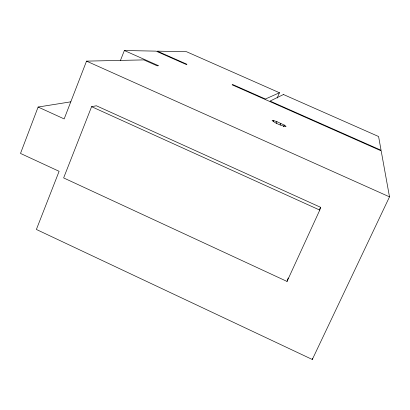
<?xml version="1.0" encoding="UTF-8"?>
<svg xmlns="http://www.w3.org/2000/svg" width="410" height="410" viewBox="0 0 410 410"><rect width="100%" height="100%" fill="white"/><g stroke="black" fill="none" stroke-linecap="round" stroke-linejoin="round"><path stroke-width="0.61" d="M70.858 101.823L38.115 107.036L20.5 153.432L59.112 171.303L36.382 229.467L312.302 359.483L312.507 358.268M319.774 210.089L320.569 207.296L96.386 105.775L91.599 106.677L63.637 177.919L287.026 281.439L319.774 210.089L91.599 106.677M287.026 281.439L288.194 277.995M120.376 60.618L124.368 50.517L158.588 65.733L157.148 65.805L143.859 59.896L86.53 61.131L64.165 118.92L38.115 107.036M277.175 98.01L279.466 92.752L186.529 51.721L157.337 51.153L186.95 64.273L185.879 64.329L156.092 51.132L124.368 50.517M273.142 121.688L273.634 120.56L276.893 121.662L284.238 125.076L286.031 126.331L285.632 126.695C280.906 125.311 275.756 123.712 272.076 120.391L273.634 120.56M276.161 123.343L276.893 121.662M280.102 125.019L280.84 123.343M283.5 126.762L284.238 125.076M319.508 209.612L320.569 207.296M312.302 359.483L389.5 196.856L381.177 150.854L232.116 84.814L232.916 84.634L265.393 99.02L279.466 92.752M86.53 61.131L389.5 196.856M283.469 94.52L270.052 101.085L381.074 150.265L378.584 136.515L283.469 94.52"/></g></svg>
